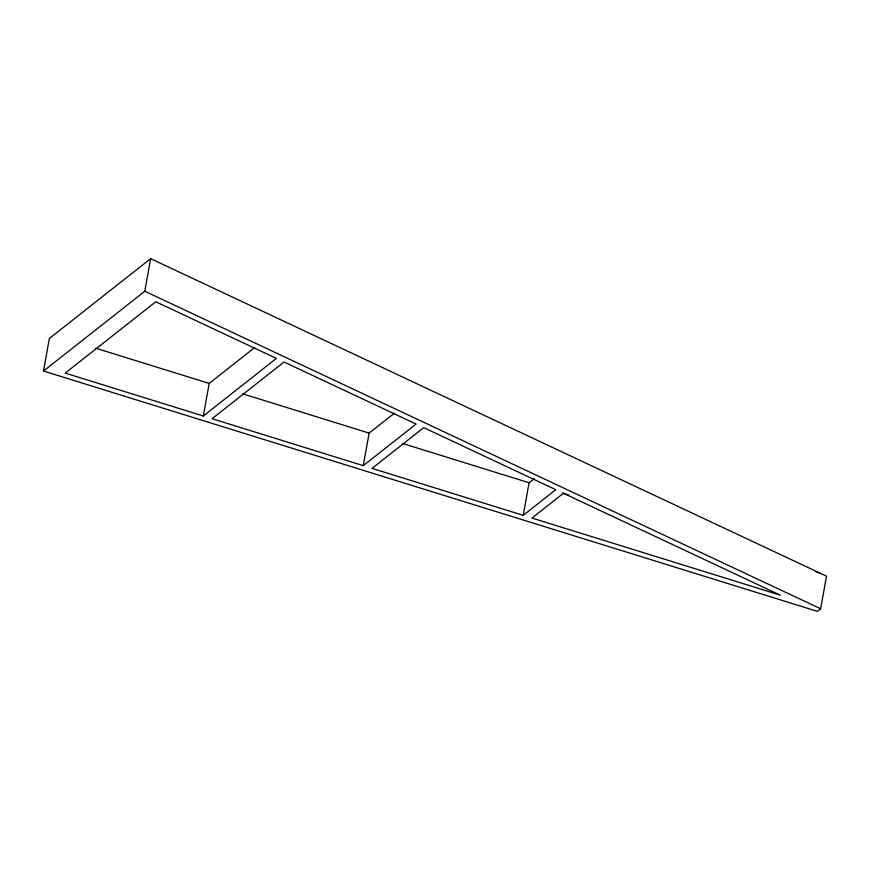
<?xml version="1.0" encoding="UTF-8"?>
<svg xmlns="http://www.w3.org/2000/svg" width="870" height="870" viewBox="0 0 870 870"><rect width="100%" height="100%" fill="white"/><g stroke="black" fill="none" stroke-linecap="round" stroke-linejoin="round"><path stroke-width="1.3" d="M43.5 371.044L49.362 338.463L150.651 258.651L826.5 576.179L820.638 608.761L817.365 611.349L43.5 371.044L144.79 291.233L150.651 258.651M203.319 416.001L276.388 358.418L155.784 301.749L65.217 373.11L203.319 416.001L209.181 383.42L254.714 347.532M363.258 465.667L416.077 424.049L284.044 362.018L212.084 418.72L363.258 465.667L369.13 433.086L394.48 413.109M523.207 515.334L555.767 489.679L423.744 427.648L372.034 468.386L523.207 515.334L529.069 482.752L534.321 478.609M95.602 348.152L209.181 383.42M242.502 393.762L369.13 433.086M402.44 443.428L529.069 482.752M562.411 493.105L568.882 495.117M815.886 571.818L819.768 573.015M144.79 291.233L820.638 608.761M563.434 493.268L531.972 518.052L780.314 595.167L563.434 493.268"/></g></svg>
